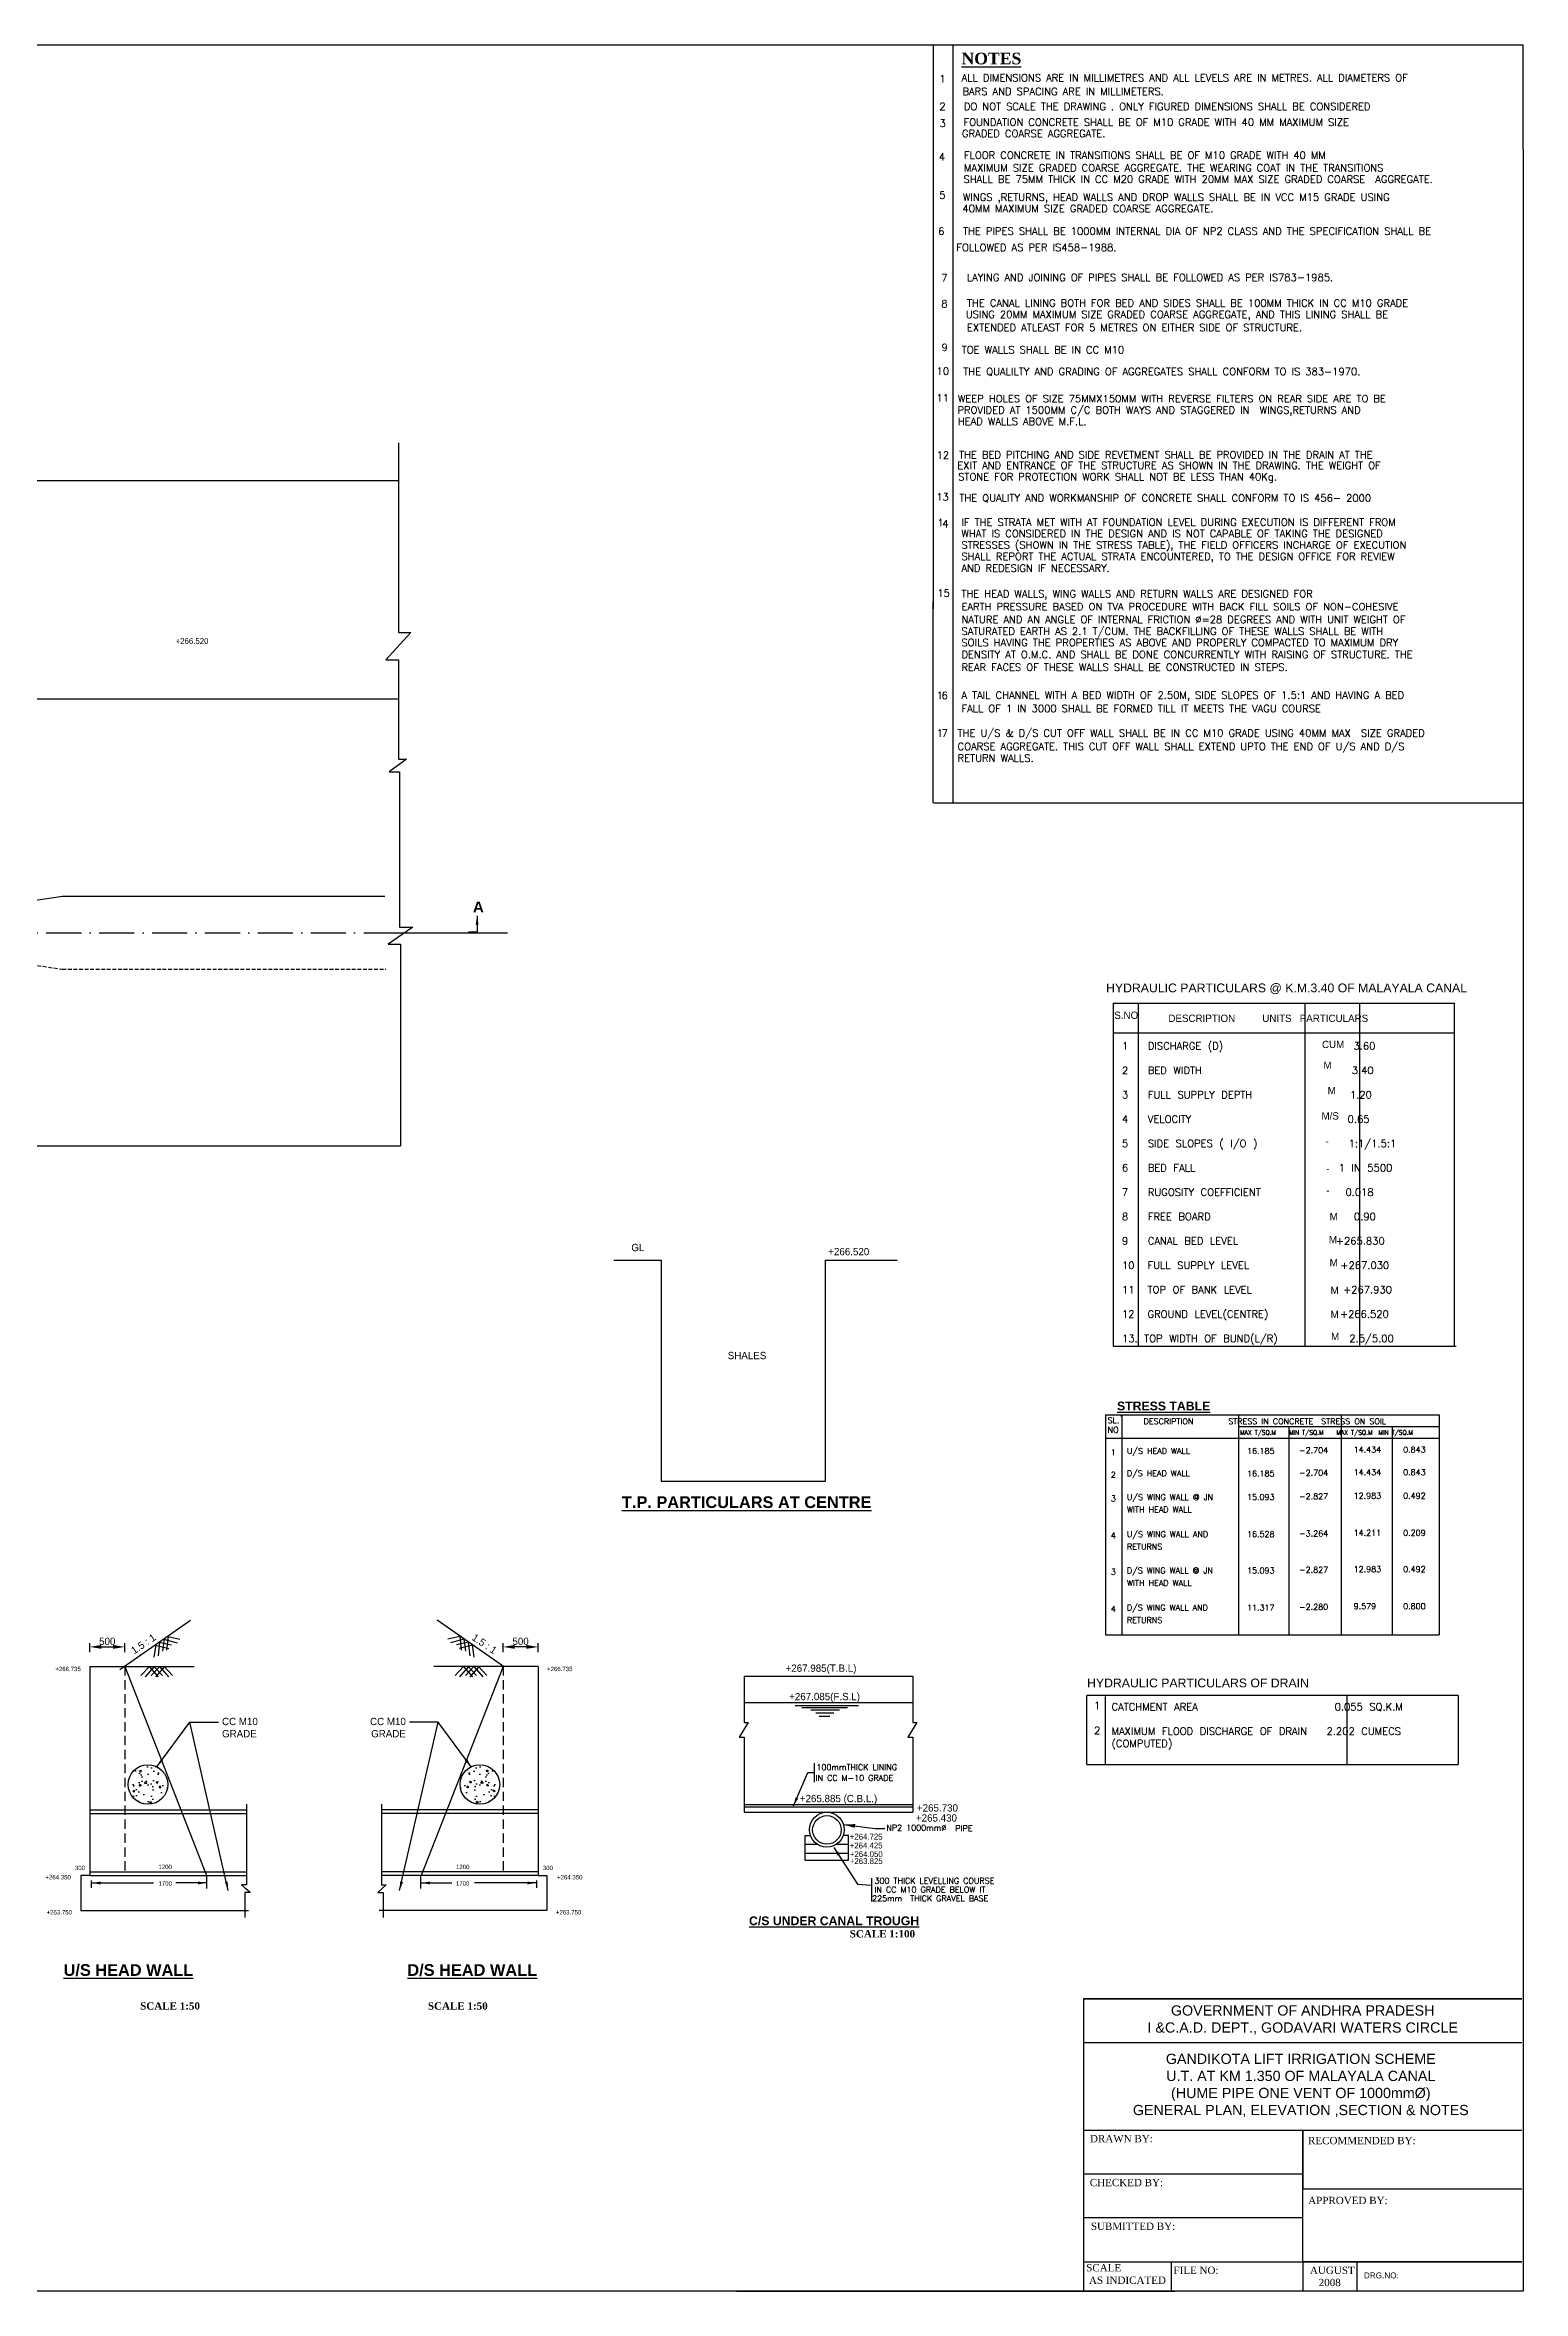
# Model space of a CAD drawing. Header units: millimetres. Extents: x 994 to 2009, y -471 to 298.
# Drawn here: x 1503 to 2009, y -471 to 298 of the extents above; entities that cross this region are included whole.
import ezdxf

# ---------------------------------------------------------------- set-up
doc = ezdxf.new("R2010")
doc.units = ezdxf.units.MM
doc.linetypes.add('ACAD_ISO10W100', pattern=[18, 12, -3, 0, -3])
doc.linetypes.add('DASHED', pattern=[19.05, 12.7, -6.35])
doc.layers.add('BASIC', color=18, linetype='Continuous')
doc.styles.add('ROMANS', font='romans')
doc.styles.add('style1', font='txt.shx', dxfattribs={"height": 20})
doc.styles.add('TIMES', font='times.ttf')
doc.dimstyles.new('ISO-25', dxfattribs={"dimtxt": 2.5, "dimasz": 4, "dimexe": 1.25, "dimexo": 0.625, "dimtad": 1, "dimtih": 1, "dimtoh": 1, "dimtxsty": 'Standard', "dimcen": 2.5, "dimadec": 0, "dimazin": 0, "dimtfac": 1, "dimtmove": 0, "dimatfit": 3, "dimfxl": 1, "dimarcsym": 0})

# ---------------------------------------------------------------- blocks, each defined once
blk = doc.blocks.new('*D11')
at = {"layer": 'BASIC', "color": 0, "lineweight": -2, "transparency": 16777216}
for p, q in [((1518.39, -252), (1518.39, -248.99)), ((1522.39, -250.24), (1526.39, -250.24)), ((1530.39, -252), (1530.39, -248.99))]:
    blk.add_line(p, q, dxfattribs=at)
at = {"layer": 'BASIC', "color": 0, "transparency": 16777216}
for points in [[(1522.39, -249.57), (1522.39, -250.9), (1518.39, -250.24)], [(1526.39, -249.57), (1526.39, -250.9), (1530.39, -250.24)]]:
    blk.add_solid(points, dxfattribs=at)
at = {"layer": 'Defpoints', "color": 0, "transparency": 16777216}
for p in [(1518.39, -252.63), (1530.39, -250.24), (1530.39, -252.63)]:
    blk.add_point(p, dxfattribs=at)
at = {"layer": 'BASIC', "color": 0, "transparency": 16777216, "insert": (1524.39, -248.36), "char_height": 2.5, "attachment_point": 5}
blk.add_mtext('500', dxfattribs=at)
blk = doc.blocks.new('*D47')
at = {"layer": 'BASIC', "color": 0, "lineweight": -2, "transparency": 16777216}
for p, q in [((1659.82, -252), (1659.82, -248.99)), ((1667.82, -250.24), (1663.82, -250.24)), ((1671.82, -252), (1671.82, -248.99))]:
    blk.add_line(p, q, dxfattribs=at)
at = {"layer": 'BASIC', "color": 0, "transparency": 16777216}
for points in [[(1663.82, -249.57), (1663.82, -250.9), (1659.82, -250.24)], [(1667.82, -249.57), (1667.82, -250.9), (1671.82, -250.24)]]:
    blk.add_solid(points, dxfattribs=at)
at = {"layer": 'Defpoints', "color": 0, "transparency": 16777216}
for p in [(1659.82, -250.24), (1659.82, -252.63), (1671.82, -252.63)]:
    blk.add_point(p, dxfattribs=at)
at = {"layer": 'BASIC', "color": 0, "transparency": 16777216, "insert": (1665.82, -248.36), "char_height": 2.5, "attachment_point": 5}
blk.add_mtext('500', dxfattribs=at)

msp = doc.modelspace()

# ---------------------------------------------------------------- hatches: boundary and pattern name
h = msp.add_hatch()
h.set_pattern_fill('AR-CONC', color=0, scale=0.0375, style=0)
h.set_pattern_definition([(50, (1654.129, -103.7207), (6.83193, -0.59772), [0.71438, -7.85813]), (355, (1654.129, -103.721), (-1.3216, 7.16462), [0.5715, -6.2865]), (100.451, (1654.6983, -103.7705), (5.51034, 6.56688), [0.60713, -6.67837]), (46.184, (1654.129, -101.816), (10.16546, -1.5766), [1.07156, -11.7872]), (96.6356, (1654.976, -101.947), (8.90266, 9.27846), [0.9107, -10.01756]), (351.184, (1654.129, -101.816), (8.90267, 9.27844), [0.85725, -9.42975]), (21, (1655.0815, -102.292), (5.68556, -3.83496), [0.71438, -7.85813]), (326, (1655.0815, -102.292), (2.31758, 6.90705), [0.5715, -6.2865]), (71.4514, (1655.555, -102.6115), (8.00312, 3.0721), [0.60713, -6.67838]), (37.5, (1654.129, -103.7207), (0.115823, 3.170814), [0, -6.2103, 0, -6.38175, 0, -6.31031]), (7.5, (1654.129, -103.7207), (2.505737, 3.75677), [0, -3.63855, 0, -6.067425, 0, -2.40506]), (327.5, (1652.005, -103.7207), (5.084647, -0.214828), [0, -2.38125, 0, -7.4295, 0, -9.858375]), (317.5, (1651.0524, -103.7207), (5.554844, 0.95349), [0, -3.095625, 0, -4.93395, 0, -7.000875])])
edge = h.paths.add_edge_path()
edge.add_arc((1538.321, -297.289), 6.774, 0, 360)
h = msp.add_hatch()
h.set_pattern_fill('AR-CONC', color=0, scale=0.75, style=0)
h.set_pattern_definition([(50, (1655.81, -108.99), (136.64, -11.954), [14.287, -157.162]), (355, (1655.81, -108.99), (-26.43, 143.29), [11.43, -125.73]), (100.45, (1667.2, -109.99), (110.21, 131.34), [12.14, -133.57]), (46.184, (1655.81, -70.89), (203.31, -31.53), [21.43, -235.74]), (96.636, (1672.75, -73.52), (178.05, 185.57), [18.21, -200.35]), (351.18, (1655.8, -70.89), (178.05, 185.57), [17.145, -188.595]), (21, (1674.86, -80.41), (113.71, -76.7), [14.287, -157.162]), (326, (1674.86, -80.41), (46.35, 138.14), [11.43, -125.73]), (71.45, (1684.33, -86.8), (160.06, 61.44), [12.143, -133.567]), (37.5, (1655.81, -108.99), (2.316, 63.416), [0, -124.206, 0, -127.635, 0, -126.206]), (7.5, (1655.81, -108.99), (50.115, 75.135), [0, -72.771, 0, -121.349, 0, -48.101]), (327.5, (1613.327, -108.99), (101.693, -4.297), [0, -47.625, 0, -148.59, 0, -197.167]), (317.5, (1594.28, -108.99), (111.097, 19.07), [0, -61.912, 0, -98.679, 0, -140.018])])
edge = h.paths.add_edge_path()
edge.add_arc((1538.321, -297.289), 6.774, 0, 360)
h = msp.add_hatch()
h.set_pattern_fill('AR-CONC', color=0, scale=0.0375, style=0)
h.set_pattern_definition([(130, (1536.082, -103.7207), (-6.83193, -0.59772), [0.71438, -7.85813]), (185, (1536.082, -103.721), (1.3216, 7.16462), [0.5715, -6.2865]), (79.549, (1535.513, -103.7705), (-5.51034, 6.56688), [0.60713, -6.67837]), (133.816, (1536.082, -101.816), (-10.16546, -1.5766), [1.07156, -11.7872]), (83.3644, (1535.235, -101.947), (-8.90266, 9.27846), [0.9107, -10.01756]), (188.816, (1536.082, -101.816), (-8.90267, 9.27844), [0.85725, -9.42975]), (159, (1535.1295, -102.292), (-5.68556, -3.83496), [0.71438, -7.85813]), (214, (1535.1295, -102.292), (-2.31758, 6.90705), [0.5715, -6.2865]), (108.5486, (1534.656, -102.6115), (-8.00312, 3.0721), [0.60713, -6.67837]), (142.5, (1536.082, -103.7207), (-0.115823, 3.170814), [0, -6.2103, 0, -6.38175, 0, -6.31031]), (172.5, (1536.082, -103.7207), (-2.505737, 3.75677), [0, -3.63855, 0, -6.067425, 0, -2.40506]), (212.5, (1538.206, -103.7207), (-5.084647, -0.214828), [0, -2.38125, 0, -7.4295, 0, -9.858375]), (222.5, (1539.1586, -103.7207), (-5.554844, 0.95349), [0, -3.095625, 0, -4.93395, 0, -7.000875])])
edge = h.paths.add_edge_path()
edge.add_arc((1651.89, -297.289), 6.774, 0, 360)
h = msp.add_hatch()
h.set_pattern_fill('AR-CONC', color=0, scale=0.75, style=0)
h.set_pattern_definition([(130, (1534.4, -108.99), (-136.64, -11.954), [14.287, -157.162]), (185, (1534.4, -108.99), (26.43, 143.29), [11.43, -125.73]), (79.55, (1523.02, -109.99), (-110.21, 131.34), [12.14, -133.57]), (133.816, (1534.4, -70.89), (-203.31, -31.53), [21.43, -235.74]), (83.364, (1517.46, -73.52), (-178.05, 185.57), [18.21, -200.35]), (188.82, (1534.4, -70.89), (-178.05, 185.57), [17.145, -188.595]), (159, (1515.35, -80.41), (-113.71, -76.7), [14.287, -157.162]), (214, (1515.35, -80.41), (-46.35, 138.14), [11.43, -125.73]), (108.55, (1505.88, -86.8), (-160.06, 61.44), [12.143, -133.567]), (142.5, (1534.4, -108.99), (-2.316, 63.416), [0, -124.206, 0, -127.635, 0, -126.206]), (172.5, (1534.4, -108.99), (-50.115, 75.135), [0, -72.771, 0, -121.349, 0, -48.101]), (212.5, (1576.884, -108.99), (-101.693, -4.297), [0, -47.625, 0, -148.59, 0, -197.167]), (222.5, (1595.93, -108.99), (-111.097, 19.07), [0, -61.912, 0, -98.679, 0, -140.018])])
edge = h.paths.add_edge_path()
edge.add_arc((1651.89, -297.289), 6.774, 0, 360)

# ---------------------------------------------------------------- linework, layer by layer
at = {"color": 0}
for p, q in [((993.616, 297.623), (2008.848, 297.623)), ((1807.046, 297.518), (1807.046, 104.813)), ((1813.847, 104.813, 0.027), (1813.847, 297.518, 0.027)), ((2008.848, 261.939), (2008.848, 297.623)), ((2008.848, 261.939), (2008.848, -470.54)), ((1624.08, 161.511), (1624.08, 96.697)), ((1123.639, 148.67), (1624.08, 148.67)), ((1807.046, 38.43), (1807.046, 107.203)), ((1813.847, 38.43, 0.034), (1813.847, 107.203, 0.027)), ((1628.315, 96.697), (1619.678, 87.377)), ((1624.08, 96.697), (1628.315, 96.697)), ((1619.678, 87.377), (1624.08, 87.377)), ((1624.08, 87.377), (1624.08, 53.333)), ((1626.74, 53.333), (1620.814, 49.058)), ((1620.814, 49.058), (1624.435, 49.058)), ((1624.08, 53.333), (1626.74, 53.333)), ((1624.435, 49.058), (1624.435, 18.475)), ((1807.139, 38.43), (2008.848, 38.43)), ((1624.435, 18.475), (1624.435, -4.117)), ((1612.472, -5.979), (1661.32, -5.979)), ((1628.993, -4.117), (1620.54, -9.963)), ((1624.435, -4.117), (1628.993, -4.117)), ((1620.54, -9.963), (1624.766, -9.963)), ((1624.766, -9.963), (1624.766, -78.89)), ((1868.548, -30.088, 0.684), (1868.548, -147.426, 0.684)), ((1868.548, -30.088, 0.684), (1985.304, -30.088)), ((1877.11, -30.088, 0.684), (1877.11, -147.424, 0.684)), ((1952.883, -30.088, 0.684), (1952.883, -147.03, 0.684)), ((1985.304, -30.088), (1985.304, -147.404)), ((1868.548, -40.192, 0.684), (1985.304, -40.192)), ((1124.325, -78.89), (1624.766, -78.89)), ((1868.548, -147.426, 0.684), (1985.929, -147.404, -0.003)), ((1866.012, -170.896), (1980.083, -170.896)), ((1866.012, -170.896), (1866.012, -246.143)), ((1866.012, -170.896), (1866.012, -246.143)), ((1871.598, -170.896), (1871.598, -246.143)), ((1911.427, -170.896), (1911.427, -246.143)), ((1911.427, -174.896), (1980.22, -174.896)), ((1928.645, -174.896), (1928.645, -246.143)), ((1946.606, -170.896), (1946.606, -246.143)), ((1964.062, -174.896), (1964.062, -246.143)), ((1980.083, -170.896), (1980.083, -246.143)), ((1866.012, -178.896), (1980.083, -178.896)), ((1528.738, -257.955), (1552.916, -241.064)), ((1659.948, -256.89), (1637.295, -241.064)), ((1540.953, -249.551), (1540.337, -253.73)), ((1540.88, -249.602), (1545.444, -250.793)), ((1542.306, -248.619), (1541.794, -253.308)), ((1542.233, -248.67), (1546.358, -249.581)), ((1543.851, -247.555), (1543.234, -251.734)), ((1543.778, -247.605), (1548.342, -248.796)), ((1545.203, -246.622), (1544.691, -251.311)), ((1545.13, -246.673), (1549.255, -247.585)), ((1645.081, -246.673), (1640.956, -247.585)), ((1646.434, -247.605), (1641.869, -248.796)), ((1647.978, -248.67), (1643.853, -249.581)), ((1649.331, -249.602), (1644.767, -250.793)), ((1645.008, -246.622), (1645.52, -251.311)), ((1646.36, -247.555), (1646.977, -251.734)), ((1647.905, -248.619), (1648.417, -253.308)), ((1649.258, -249.551), (1649.874, -253.73)), ((1866.012, -246.143), (1980.083, -246.143)), ((1518.394, -256.89), (1518.394, -328.39)), ((1518.394, -256.89), (1530.394, -256.89)), ((1518.394, -256.89), (1518.394, -328.39)), ((1518.394, -256.89), (1530.394, -256.89)), ((1530.394, -256.89), (1558.394, -328.39)), ((1530.394, -256.89), (1554.072, -256.89)), ((1538.803, -256.89), (1535.924, -259.981)), ((1540.446, -256.89), (1537.364, -260.46)), ((1538.714, -256.89), (1541.797, -260.46)), ((1542.322, -256.89), (1539.443, -259.981)), ((1540.357, -256.89), (1543.236, -259.981)), ((1543.965, -256.89), (1540.882, -260.46)), ((1542.233, -256.89), (1545.316, -260.46)), ((1543.876, -256.89), (1546.755, -259.981)), ((1659.817, -256.89), (1631.817, -328.39)), ((1659.817, -256.89), (1636.139, -256.89)), ((1646.335, -256.89), (1643.456, -259.981)), ((1647.978, -256.89), (1644.896, -260.46)), ((1646.246, -256.89), (1649.329, -260.46)), ((1649.854, -256.89), (1646.975, -259.981)), ((1647.889, -256.89), (1650.768, -259.981)), ((1651.497, -256.89), (1648.414, -260.46)), ((1649.765, -256.89), (1652.847, -260.46)), ((1651.408, -256.89), (1654.287, -259.981)), ((1671.817, -256.89), (1659.817, -256.89)), ((1671.817, -256.89), (1659.817, -256.89)), ((1671.817, -256.89), (1671.817, -328.39)), ((1671.817, -256.89), (1671.817, -328.39)), ((1742.285, -260.299), (1800.039, -260.299)), ((1742.285, -260.299), (1742.285, -276.102)), ((1800.039, -260.299), (1800.039, -276.102)), ((1986.612, -266.868), (1859.559, -266.868)), ((1859.559, -290.474), (1859.559, -266.868)), ((1865.813, -267.181), (1865.813, -290.474)), ((1948.585, -266.868), (1948.585, -290.474)), ((1986.612, -266.868), (1986.612, -290.474)), ((1743.693, -276.102), (1740.567, -281.062)), ((1742.285, -269.299), (1800.039, -269.299)), ((1742.285, -276.102), (1743.693, -276.102)), ((1759.782, -270.223), (1781.395, -270.223)), ((1762.016, -270.989), (1777.651, -270.989)), ((1765.17, -271.749), (1774.981, -271.749)), ((1766.857, -272.821), (1772.988, -272.821)), ((1767.93, -273.893), (1771.608, -273.893)), ((1801.447, -276.102), (1798.321, -281.062)), ((1800.039, -276.102), (1801.447, -276.102)), ((1740.567, -281.062), (1742.285, -281.062)), ((1742.285, -281.062), (1742.285, -306.794)), ((1798.321, -281.062), (1800.039, -281.062)), ((1800.039, -281.062), (1800.039, -306.794)), ((1766.227, -289.967), (1766.227, -296.459)), ((1859.559, -290.474), (1986.612, -290.474)), ((1518.394, -305.99), (1571.995, -305.99)), ((1518.394, -307.19), (1571.995, -307.19)), ((1571.995, -304.002), (1571.995, -331.659)), ((1618.216, -304.002), (1618.216, -331.659)), ((1671.817, -305.99), (1618.216, -305.99)), ((1671.817, -307.19), (1618.216, -307.19)), ((1742.285, -304.129), (1800.039, -304.129)), ((1742.285, -304.899), (1799.883, -304.899)), ((1742.285, -306.794), (1800.039, -306.794)), ((1763.143, -317.717), (1767.311, -317.717)), ((1763.143, -323.214), (1763.143, -317.717)), ((1763.143, -320.828), (1778.052, -320.828)), ((1773.886, -317.717), (1778.052, -317.717)), ((1778.052, -323.214), (1778.052, -317.717)), ((1518.394, -328.39), (1515.394, -328.39)), ((1515.394, -328.39), (1515.394, -340.39)), ((1515.394, -328.39), (1515.394, -332.39)), ((1518.394, -327.19), (1571.995, -327.19)), ((1518.394, -328.39), (1551.659, -328.39)), ((1518.394, -328.39), (1571.995, -328.39)), ((1518.935, -330.156), (1518.935, -332.588)), ((1530.394, -328.39), (1558.394, -328.39)), ((1551.659, -328.39), (1571.995, -328.39)), ((1558.513, -332.858), (1558.513, -328.424)), ((1671.817, -327.19), (1618.216, -327.19)), ((1638.552, -328.39), (1618.216, -328.39)), ((1671.817, -328.39), (1618.216, -328.39)), ((1631.698, -332.858), (1631.698, -328.424)), ((1659.817, -328.39), (1631.817, -328.39)), ((1671.817, -328.39), (1638.552, -328.39)), ((1671.276, -330.156), (1671.276, -332.588)), ((1671.817, -328.39), (1674.817, -328.39)), ((1674.817, -328.39), (1674.817, -340.39)), ((1674.817, -328.39), (1674.817, -332.39)), ((1763.143, -323.214), (1778.052, -323.214)), ((1785.86, -329.282), (1785.86, -337.254)), ((1571.995, -331.659), (1570.377, -331.659)), ((1570.377, -331.659), (1573.267, -334.201)), ((1573.267, -334.201), (1571.417, -334.201)), ((1571.417, -334.201), (1571.417, -342.749)), ((1573.267, -334.201), (1571.822, -332.93)), ((1619.834, -331.659), (1616.944, -334.201)), ((1616.944, -334.201), (1618.389, -332.93)), ((1616.944, -334.201), (1618.794, -334.201)), ((1618.216, -331.659), (1619.834, -331.659)), ((1618.794, -334.201), (1618.794, -342.749)), ((1515.394, -340.39), (1572.771, -340.39)), ((1515.394, -340.39), (1554.659, -340.39)), ((1515.394, -340.39), (1521.394, -340.39)), ((1515.394, -340.39), (1522.894, -340.39)), ((1674.817, -340.39), (1617.44, -340.39)), ((1674.817, -340.39), (1635.552, -340.39)), ((1674.817, -340.39), (1667.317, -340.39)), ((1674.817, -340.39), (1668.817, -340.39)), ((2008.434, -370.54), (1858.434, -370.54)), ((1858.434, -370.54), (2008.434, -370.54)), ((1858.434, -370.54), (1858.434, -470.54)), ((1858.434, -370.54), (1858.434, -385.54)), ((1858.434, -385.54), (2008.434, -385.54)), ((1858.434, -415.54), (2008.434, -415.54)), ((1933.434, -460.54), (1933.434, -415.54)), ((1933.434, -415.54), (1933.434, -435.54)), ((1933.434, -415.54), (1933.434, -430.54)), ((1933.434, -430.54), (1858.434, -430.54)), ((1933.434, -435.54), (2008.434, -435.54)), ((1933.434, -445.54), (1858.434, -445.54)), ((1858.434, -460.54), (2008.434, -460.54)), ((1858.434, -460.54), (1888.434, -460.54)), ((1888.434, -460.54), (1888.434, -470.54)), ((2008.434, -460.54), (1933.434, -460.54)), ((1933.434, -460.54), (1933.434, -470.54)), ((1933.434, -460.54), (1963.434, -460.54)), ((1951.958, -460.54), (1951.958, -470.54)), ((2008.848, -470.54), (993.616, -470.54)), ((1739.644, -470.54), (1889.644, -470.54))]:
    msp.add_line(p, q, dxfattribs=at)
at = {"color": 0, "linetype": 'ACAD_ISO10W100'}
msp.add_line((1105.329, -5.975), (1661.32, -5.979), dxfattribs=at)
at = {"color": 0, "linetype": 'DASHED', "ltscale": 0.25}
for p, q in [((1530.394, -256.89), (1530.394, -328.39)), ((1659.817, -256.89), (1659.817, -328.39))]:
    msp.add_line(p, q, dxfattribs=at)
at = {"color": 0}
for centre, radius in [((1538.321, -297.289), 6.774), ((1651.89, -297.289), 6.774), ((1770.599, -312.75), 5.956), ((1770.628, -312.819), 4.872)]:
    msp.add_circle(centre, radius, dxfattribs=at)
at = {"layer": 'BASIC', "color": 0}
for p, q in [((1462.332, 74.032), (1624.08, 74.032)), ((1459.041, -0.977), (1509.041, 6.526)), ((1509.041, 6.526), (1619.37, 6.526)), ((1934.164, -30.088, 0.299), (1934.186, -147.414, 0.299)), ((1697.769, -118.035), (1713.923, -118.035)), ((1713.923, -118.035), (1713.923, -193.537)), ((1770.202, -193.537), (1770.202, -118.035)), ((1770.202, -118.035), (1794.694, -118.035)), ((1713.923, -193.537), (1770.202, -193.537)), ((1763.143, -317.717), (1763.143, -314.77)), ((1763.143, -314.77), (1764.995, -314.77)), ((1778.052, -314.778), (1776.199, -314.778)), ((1778.052, -317.717), (1778.052, -314.778))]:
    msp.add_line(p, q, dxfattribs=at)
at = {"layer": 'BASIC', "color": 0, "linetype": 'DASHED', "ltscale": 0.1}
for p, q in [((1459.041, -10.977), (1509.041, -18.48)), ((1509.041, -18.474), (1619.701, -18.474))]:
    msp.add_line(p, q, dxfattribs=at)

# ---------------------------------------------------------------- texts
at = {"color": 0}
for s, height, style, p in [('1', 2.5, 'ROMANS', (1809.106, 284.782, 0.027)), ('ALL DIMENSIONS ARE IN MILLIMETRES AND ALL LEVELS ARE IN METRES. ALL DIAMETERS OF', 2.5, 'ROMANS', (1816.703, 285.139, 0.027)), ('2', 2.5, 'ROMANS', (1809.106, 275.338, 0.027)), ('BARS AND SPACING ARE IN MILLIMETERS.', 2.5, 'ROMANS', (1817.002, 280.482, 0.027)), ('DO NOT SCALE THE DRAWING . ONLY FIGURED DIMENSIONS SHALL BE CONSIDERED', 2.5, 'ROMANS', (1817.475, 275.336, 0.027)), ('3', 2.5, 'ROMANS', (1809.13, 269.607, 0.027)), ('FOUNDATION CONCRETE SHALL BE OF M10 GRADE WITH 40 MM MAXIMUM SIZE ', 2.5, 'ROMANS', (1817.381, 269.931, 0.027)), (' GRADED COARSE AGGREGATE.', 2.5, 'ROMANS', (1815.138, 266.045, 0.027)), ('4', 2.5, 'ROMANS', (1808.897, 258.071, 0.027)), ('FLOOR CONCRETE IN TRANSITIONS SHALL BE OF M10 GRADE WITH 40 MM', 2.5, 'ROMANS', (1817.511, 258.648, 0.027)), ('MAXIMUM SIZE GRADED COARSE AGGREGATE. THE WEARING COAT IN THE TRANSITIONS', 2.5, 'ROMANS', (1817.511, 254.322, 0.027)), ('5', 2.5, 'ROMANS', (1809.047, 245.019, 0.027)), ('WINGS ,RETURNS, HEAD WALLS AND DROP WALLS SHALL BE IN VCC M15 GRADE USING  ', 2.5, 'ROMANS', (1817.148, 244.298, 0.027)), ('SHALL BE 75MM THICK IN CC M20 GRADE WITH 20MM MAX SIZE GRADED COARSE  AGGREGATE.', 2.5, 'ROMANS', (1817.372, 250.436, 0.027)), ('40MM MAXIMUM SIZE GRADED COARSE AGGREGATE.', 2.5, 'ROMANS', (1817.008, 240.412, 0.027)), ('6', 2.5, 'ROMANS', (1808.738, 232.663, 0.027)), ('THE PIPES SHALL BE 1000MM INTERNAL DIA OF NP2 CLASS AND THE SPECIFICATION SHALL BE ', 2.5, 'ROMANS', (1817.211, 232.689)), ('     FOLLOWED AS PER IS458-1988.', 2.5, 'ROMANS', (1805.621, 227.111)), ('7', 2.5, 'ROMANS', (1809.728, 216.684, 0.027)), ('LAYING AND JOINING OF PIPES SHALL BE FOLLOWED AS PER IS783-1985.', 2.5, 'ROMANS', (1818.496, 216.866)), ('8', 2.5, 'ROMANS', (1809.78, 207.856, 0.027)), ('THE CANAL LINING BOTH FOR BED AND SIDES SHALL BE 100MM THICK IN CC M10 GRADE', 2.5, 'ROMANS', (1818.563, 208.107, 0.027)), ('USING 20MM MAXIMUM SIZE GRADED COARSE AGGREGATE, AND THIS LINING SHALL BE', 2.5, 'ROMANS', (1818.146, 204.221, 0.027)), ('EXTENDED ATLEAST FOR 5 METRES ON EITHER SIDE OF STRUCTURE.', 2.5, 'ROMANS', (1818.563, 199.714, 0.027)), ('9', 2.5, 'ROMANS', (1809.881, 192.951, 0.027)), ('TOE WALLS SHALL BE IN CC M10 ', 2.5, 'ROMANS', (1816.765, 192.105, 0.027)), ('10', 2.5, 'ROMANS', (1808.148, 184.82, 0.027)), ('THE QUALILTY AND GRADING OF AGGREGATES SHALL CONFORM TO IS 383-1970.', 2.5, 'ROMANS', (1817.317, 184.676, 0.027)), ('11', 2.5, 'ROMANS', (1808.127, 175.634, 0.027)), ('WEEP HOLES OF SIZE 75MMX150MM WITH REVERSE FILTERS ON REAR SIDE ARE TO BE ', 2.5, 'ROMANS', (1815.432, 175.4)), ('PROVIDED AT 1500MM C/C BOTH WAYS AND STAGGERED IN  WINGS,RETURNS AND ', 2.5, 'ROMANS', (1815.293, 171.515)), ('HEAD WALLS ABOVE M.F.L.', 2.5, 'ROMANS', (1815.432, 167.629)), ('12', 2.5, 'ROMANS', (1808.166, 156.113, 0.027)), ('EXIT AND ENTRANCE OF THE STRUCTURE AS SHOWN IN THE DRAWING. THE WEIGHT OF ', 2.5, 'ROMANS', (1815.267, 152.584)), ('THE BED PITCHING AND SIDE REVETMENT SHALL BE PROVIDED IN THE DRAIN AT THE ', 2.5, 'ROMANS', (1815.837, 156.221)), ('STONE FOR PROTECTION WORK SHALL NOT BE LESS THAN 40Kg.', 2.5, 'ROMANS', (1815.545, 148.698)), ('13', 2.5, 'ROMANS', (1808.047, 141.775, 0.027)), ('THE QUALITY AND WORKMANSHIP OF CONCRETE SHALL CONFORM TO IS 456- 2000', 2.5, 'ROMANS', (1815.958, 141.43)), ('1', 2.5, 'ROMANS', (1808.425, 133.008, 0.027)), ('4', 2.5, 'ROMANS', (1810.145, 132.636, 0.027)), ('WHAT IS CONSIDERED IN THE DESIGN AND IS NOT CAPABLE OF TAKING THE DESIGNED', 2.5, 'ROMANS', (1816.66, 129.237)), ('IF THE STRATA MET WITH AT FOUNDATION LEVEL DURING EXECUTION IS DIFFERENT FROM', 2.5, 'ROMANS', (1816.66, 133.123)), ('STRESSES (SHOWN IN THE STRESS TABLE), THE FIELD OFFICERS INCHARGE OF EXECUTION', 2.5, 'ROMANS', (1816.66, 125.351)), ('SHALL REPORT THE ACTUAL STRATA ENCOUNTERED, TO THE DESIGN OFFICE FOR REVIEW ', 2.5, 'ROMANS', (1816.66, 121.465)), ('AND REDESIGN IF NECESSARY.', 2.5, 'ROMANS', (1816.66, 117.464)), ('15', 2.5, 'ROMANS', (1808.392, 108.907, 0.027)), ('THE HEAD WALLS, WING WALLS AND RETURN WALLS ARE DESIGNED FOR', 2.5, 'ROMANS', (1816.66, 108.667)), ('EARTH PRESSURE BASED ON TVA PROCEDURE WITH BACK FILL SOILS OF NON-COHESIVE', 2.5, 'ROMANS', (1816.66, 104.263)), ('NATURE AND AN ANGLE OF INTERNAL FRICTION %%C=28 DEGREES AND WITH UNIT WEIGHT OF', 2.5, 'ROMANS', (1816.66, 99.859)), ('SATURATED EARTH AS 2.1 T/CUM. THE BACKFILLING OF THESE WALLS SHALL BE WITH', 2.5, 'ROMANS', (1816.66, 95.843)), ('SOILS HAVING THE PROPERTIES AS ABOVE AND PROPERLY COMPACTED TO MAXIMUM DRY', 2.5, 'ROMANS', (1816.66, 91.972)), ('DENSITY AT O.M.C. AND SHALL BE DONE CONCURRENTLY WITH RAISING OF STRUCTURE. THE', 2.5, 'ROMANS', (1816.66, 87.917)), ('REAR FACES OF THESE WALLS SHALL BE CONSTRUCTED IN STEPS.', 2.5, 'ROMANS', (1816.66, 83.527)), ('1', 2.5, 'ROMANS', (1808.152, 73.857)), ('6', 2.5, 'ROMANS', (1809.872, 73.918)), ('A TAIL CHANNEL WITH A BED WIDTH OF 2.50M, SIDE SLOPES OF 1.5:1 AND HAVING A BED', 2.5, 'ROMANS', (1816.66, 73.996)), ('FALL OF 1 IN 3000 SHALL BE FORMED TILL IT MEETS THE VAGU COURSE', 2.5, 'ROMANS', (1816.66, 69.424)), ('1', 2.5, 'ROMANS', (1808.152, 61.012)), ('7', 2.5, 'ROMANS', (1809.872, 61.012)), ('THE U/S & D/S CUT OFF WALL SHALL BE IN CC M10 GRADE USING 40MM MAX  SIZE GRADED', 2.5, 'ROMANS', (1815.351, 61.047)), ('COARSE AGGREGATE. THIS CUT OFF WALL SHALL EXTEND UPTO THE END OF U/S AND D/S', 2.5, 'ROMANS', (1815.351, 56.474)), ('RETURN WALLS.', 2.5, 'ROMANS', (1815.351, 52.473)), ('SL.', 2, 'ROMANS', (1866.68, -173.754)), ('NO', 2, 'ROMANS', (1866.68, -176.992)), ('1', 2, 'ROMANS', (1870.59, -172.912)), ('DESCRIPTION       STRESS IN CONCRETE  STRESS ON SOIL', 2, 'ROMANS', (1878.984, -174.102)), ('MAX T/SQ.M   MIN T/SQ.M   MAX T/SQ.M  MIN T/SQ.M', 1.5, 'ROMANS', (1911.976, -177.662)), ('1', 2, 'ROMANS', (1867.799, -184.701)), ('U/S HEAD WALL', 2, 'ROMANS', (1873.305, -184.246)), ('16.185', 2, 'ROMANS', (1914.382, -184.236)), ('-2.704', 2, 'ROMANS', (1932.21, -184)), ('14.434', 2, 'ROMANS', (1950.858, -183.786)), ('0.843', 2, 'ROMANS', (1967.796, -183.786)), ('2', 2, 'ROMANS', (1867.799, -192.335)), ('D/S HEAD WALL', 2, 'ROMANS', (1873.305, -191.879)), ('16.185', 2, 'ROMANS', (1914.382, -191.968)), ('-2.704', 2, 'ROMANS', (1932.21, -191.732)), ('14.434', 2, 'ROMANS', (1950.858, -191.518)), ('0.843', 2, 'ROMANS', (1967.796, -191.518)), ('3', 2, 'ROMANS', (1867.799, -200.46)), ('U/S WING WALL @ JN ', 2, 'ROMANS', (1873.305, -200.005)), ('15.093', 2, 'ROMANS', (1914.382, -199.995)), ('-2.827', 2, 'ROMANS', (1932.21, -199.759)), ('12.983', 2, 'ROMANS', (1950.858, -199.544)), ('0.492', 2, 'ROMANS', (1967.796, -199.544)), ('WITH HEAD WALL', 2, 'ROMANS', (1873.305, -204.271)), ('4', 2, 'ROMANS', (1867.799, -213.137)), ('U/S WING WALL AND', 2, 'ROMANS', (1873.305, -212.682)), ('RETURNS', 2, 'ROMANS', (1873.305, -216.948)), ('16.528', 2, 'ROMANS', (1914.382, -212.672)), ('-3.264', 2, 'ROMANS', (1932.21, -212.436)), ('14.211', 2, 'ROMANS', (1950.858, -212.221)), ('0.209', 2, 'ROMANS', (1967.796, -212.221)), ('D/S WING WALL @ JN ', 2, 'ROMANS', (1873.305, -225.133)), ('12.983', 2, 'ROMANS', (1950.858, -224.673)), ('0.492', 2, 'ROMANS', (1967.796, -224.673)), ('3', 2, 'ROMANS', (1867.799, -225.588)), ('WITH HEAD WALL', 2, 'ROMANS', (1873.305, -229.4)), ('15.093', 2, 'ROMANS', (1914.382, -225.123)), ('-2.827', 2, 'ROMANS', (1932.21, -224.887)), ('4', 2, 'ROMANS', (1867.799, -238.265)), ('D/S WING WALL AND', 2, 'ROMANS', (1873.305, -237.81)), ('11.317', 2, 'ROMANS', (1914.382, -237.8)), ('-2.280', 2, 'ROMANS', (1932.21, -237.564)), ('9.579', 2, 'ROMANS', (1950.858, -237.35)), ('0.800', 2, 'ROMANS', (1967.796, -237.35)), ('RETURNS', 2, 'ROMANS', (1873.305, -242.077)), ('1', 2.5, 'style1', (1862.033, -271.511)), ('2', 2.5, 'style1', (1862.033, -280.101)), ('100mmTHICK LINING ', 2, 'ROMANS', (1767.026, -292.379)), ('IN CC M-10 GRADE ', 2, 'ROMANS', (1766.758, -296.057)), ('NP2 1000mm%%C', 2, 'ROMANS', (1790.987, -313.103)), ('PIPE', 2, 'ROMANS', (1814.561, -313.262)), ('300 THICK LEVELLING COURSE', 2, 'ROMANS', (1786.897, -331.226)), (' 225mm  THICK GRAVEL BASE ', 2, 'ROMANS', (1784.716, -337.243)), ('IN CC M10 GRADE BELOW IT ', 2, 'ROMANS', (1786.897, -334.247)), ('DRAWN BY:', 2.5, 'TIMES', (1860.651, -419.666)), ('RECOMMENDED BY:', 2.5, 'TIMES', (1935.261, -420.317)), ('CHECKED BY:', 2.5, 'TIMES', (1860.581, -434.666)), ('APPROVED BY:', 2.5, 'TIMES', (1935.317, -440.794)), ('SUBMITTED BY:', 2.5, 'TIMES', (1860.945, -449.631)), ('SCALE ', 2.5, 'TIMES', (1859.371, -463.804)), (' AS INDICATED', 2.5, 'TIMES', (1859.371, -468.076)), ('FILE NO: ', 2.5, 'TIMES', (1889.211, -464.681)), ('AUGUST', 2.5, 'TIMES', (1935.909, -464.685)), (' 2008', 2.5, 'TIMES', (1937.959, -468.851))]:
    msp.add_text(s, height=height, dxfattribs=dict(at, style=style)).set_placement(p)
for s, p in [('S.NO', (1868.972, -35.462)), ('DESCRIPTION          UNITS   PARTICULARS', (1887.472, -36.513)), ('CUM', (1940.043, -45.447)), (' M', (1939.615, -52.541)), ('M', (1941.982, -61.212)), ('M/S', (1939.878, -69.883)), ('-', (1941.193, -78.554)), ('-', (1941.456, -88.014)), ('-', (1941.456, -95.371)), ('M', (1942.655, -104.305)), ('M', (1942.392, -112.188)), ('M', (1942.655, -120.07)), ('M', (1942.978, -129.53)), ('M', (1942.978, -137.771)), ('M', (1943.136, -145.326))]:
    msp.add_text(s, height=2.5, dxfattribs=at).set_placement(p)
for s, insert, char_height, width, attachment_point in [('{\\fTimes New Roman|b1|i0|c0|p18;\\LNOTES}', (1816.673, 294.98), 4, 25.6448, 1), ('+266.520', (1547.788, 94.743), 2, 19.3321, 1), ('{\\fArial|b1|i0|c0|p34;A}', (1649.475, 4.679), 3.75, 5.37814, 1), ('GL', (1703.714, -112.396), 2.5, 33.2215, 1), ('+266.520', (1771.087, -113.808), 2.5, 33.2215, 1), ('SHALES', (1736.694, -149.339), 2.5, 33.2215, 1), ('{\\fArial|b1|i0|c0|p34;\\LT.P. PARTICULARS AT CENTRE}', (1700.496, -198.741), 4, 113.6898, 1), ('+266.735', (1506.635, -257.029), 1.5, 40.8919, 1), ('+266.735', (1683.576, -257.029), 1.5, 40.8919, 3), ('+267.985(T.B.L)', (1756.484, -256.256), 2.5, 33.2215, 1), ('+267.085(F.S.L)', (1757.709, -265.964), 2.5, 34.2447, 1), ('CC M10 GRADE     \\P ', (1563.647, -274.495), 2.5, 19.3321, 1), ('CC M10 GRADE     \\P ', (1626.564, -274.495), 2.5, 19.3321, 3), ('+265.885 (C.B.L.)', (1761.368, -300.845), 2.5, 35.5533, 1), ('+265.730 ', (1801.441, -304.048), 2.5, 35.5533, 1), ('+264.725', (1778.451, -314.148), 2, 19.3321, 1), ('+265.430', (1801.098, -307.478), 2.5, 35.5533, 1), ('+264.425', (1778.451, -317.166), 2, 19.3321, 1), ('+263.825', (1778.48, -322.49), 2, 19.3321, 1), ('+264.050', (1778.484, -320.102), 2, 19.3321, 1), ('+264.350', (1503.222, -328.258), 1.5, 40.8919, 1), ('300', (1513.319, -325.073), 1.5, 40.8919, 1), ('1200', (1541.887, -324.725), 1.5, 40.8919, 1), ('1200', (1648.324, -324.725), 1.5, 40.8919, 3), ('300', (1676.892, -325.073), 1.5, 40.8919, 3), ('+264.350', (1686.989, -328.258), 1.5, 40.8919, 3), ('1700', (1541.925, -330.392), 1.5, 40.8919, 1), ('1700', (1648.286, -330.392), 1.5, 40.8919, 3), ('+263.750', (1503.623, -340.245), 1.5, 40.8919, 1), ('+263.750', (1686.588, -340.245), 1.5, 40.8919, 3), ('{\\fArial|b1|i0|c0|p34;\\LC/S UNDER CANAL TROUGH}', (1773.082, -343.958), 3, 102.7459, 5), ('{\\fTimes New Roman|b1|i0|c0|p18;SCALE 1:100}', (1778.45, -347.102), 2.5, 25.1815, 1), ('{\\fArial|b1|i0|c0|p34;\\LU/S HEAD WALL }', (1509.447, -358.742), 4, 80.7179, 1), ('{\\fArial|b1|i0|c0|p34;\\LD/S HEAD WALL }', (1671.466, -358.742), 4, 80.7179, 3), ('{\\fTimes New Roman|b1|i0|c0|p18;SCALE 1:50}', (1535.647, -371.782), 2.5, 25.1815, 1), ('{\\fTimes New Roman|b1|i0|c0|p18;SCALE 1:50}', (1654.564, -371.782), 2.5, 25.1815, 3), ('{\\fArial|b0|i0|c0|p34;GOVERNMENT OF ANDHRA PRADESH\\PI &C.A.D. DEPT., GODAVARI WATERS CIRCLE}', (1933.434, -372.817), 3.5, 150, 2), ('\\P{\\fArial|b0|i0|c0|p34;GANDIKOTA LIFT IRRIGATION SCHEME\\PU.T. AT KM 1.350 OF MALAYALA CANAL\\P(HUME PIPE ONE VENT OF 1000mm%%C)\\PGENERAL PLAN, ELEVATION ,SECTION & NOTES}', (1932.783, -383.529), 3.5, 150, 2), ('{\\fArial|b0|i0|c0|p34;DRG.NO:}', (1954.388, -464.18), 2, 51.96868, 1)]:
    msp.add_mtext(s, dxfattribs=dict(at, insert=insert, char_height=char_height, width=width, attachment_point=attachment_point))
at = {"color": 0, "attachment_point": 1}
for s, insert, char_height, width, style in [('{\\fArial|b0|i0|c0|p34;HYDRAULIC PARTICULARS @ K.M.3.40 OF MALAYALA CANAL}', (1866.169, -23.37, 0.684), 3, 139.32734, 'style1'), ('1   DISCHARGE (D)                    3.60\\P\\P2   BED WIDTH                       3.40 \\P\\P3   FULL SUPPLY DEPTH               1.20\\P\\P4   VELOCITY                        0.65\\P\\P5   SIDE SLOPES ( I/O )              1:1/1.5:1\\P\\P6   BED FALL                      1 IN 5500   \\P\\P7   RUGOSITY COEFFICIENT             0.018 \\P\\P8   FREE BOARD                      0.90\\P\\P9   CANAL BED LEVEL               +265.830\\P\\P10  FULL SUPPLY LEVEL              +267.030\\P\\P11  TOP OF BANK LEVEL              +267.930\\P\\P12  GROUND LEVEL(CENTRE)           +266.520\\P\\P13. TOP WIDTH OF BUND(L/R)           2.5/5.00', (1871.598, -43.473, 0.684), 2.5, 176.525, 'style1'), ('{\\fArial|b1|i0|c0|p34;\\LSTRESS TABLE}', (1869.897, -166.342), 3, 34.4567, 'ROMANS'), ('{\\fArial|b0|i0|c0|p34;HYDRAULIC PARTICULARS OF DRAIN}', (1859.653, -261.066), 3, 80.48854, 'ROMANS'), ('CATCHMENT AREA                     0.055 SQ.K.M\\P\\PMAXIMUM FLOOD DISCHARGE OF DRAIN   2.202 CUMECS\\P(COMPUTED)', (1868.018, -269.491), 2.5, 145.4768, 'style1')]:
    msp.add_mtext(s, dxfattribs=dict(at, insert=insert, char_height=char_height, width=width, style=style))
at = {"color": 0, "char_height": 2.5, "width": 35.5533}
for insert, attachment_point, rotation in [((1532.208, -250.751), 1, 34), ((1658.003, -250.751), 3, 326)]:
    msp.add_mtext('1.5 : 1', dxfattribs=dict(at, insert=insert, attachment_point=attachment_point, rotation=rotation))

# ---------------------------------------------------------------- dimensions: what is measured, and where the dimension line sits
at = {"layer": 'BASIC', "color": 0}
dim = msp.add_linear_dim(base=(1530.394, -250.237), p1=(1518.394, -252.626), p2=(1530.394, -252.626), text='500', dimstyle='ISO-25', dxfattribs=at)
dim.commit()
dim.dimension.update_dxf_attribs({"geometry": '*D11', "text_midpoint": (1524.394, -248.362)})
dim = msp.add_linear_dim(base=(1659.817, -250.237), p1=(1671.817, -252.626), p2=(1659.817, -252.626), angle=180, text='500', dimstyle='ISO-25', dxfattribs=at)
dim.commit()
dim.dimension.update_dxf_attribs({"geometry": '*D47', "text_midpoint": (1665.817, -248.362)})

# ---------------------------------------------------------------- leaders
at = {"color": 0}
for points in [[(1650.933, -0.2), (1650.933, -5.805), (1647.965, -5.805)], [(1541.341, -291.225), (1552.598, -276.026), (1562.398, -276.026)], [(1565.782, -333.49), (1552.598, -276.026)], [(1624.429, -333.49), (1637.613, -276.026)], [(1648.87, -291.225), (1637.613, -276.026), (1627.813, -276.026)], [(1759.179, -304.629), (1764.052, -293.213), (1766.227, -293.213)], [(1773.024, -318.785), (1781.05, -331.347), (1785.86, -331.744)], [(1519.079, -330.966), (1540.175, -330.966)], [(1558.386, -330.966), (1547.866, -330.966)], [(1631.825, -330.966), (1642.345, -330.966)], [(1671.132, -330.966), (1650.036, -330.966)]]:
    msp.add_leader(points, dimstyle='ISO-25', override={"dimasz": 3, "dimjust": 2}, dxfattribs=at)
at = {"layer": 'BASIC', "color": 0}
msp.add_leader([(1776.291, -310.997), (1787.136, -312.315), (1790.493, -312.315)], dimstyle='ISO-25', override={"dimgap": 0.625, "dimtad": 0}, dxfattribs=at)

doc.saveas('drawing.dxf')
